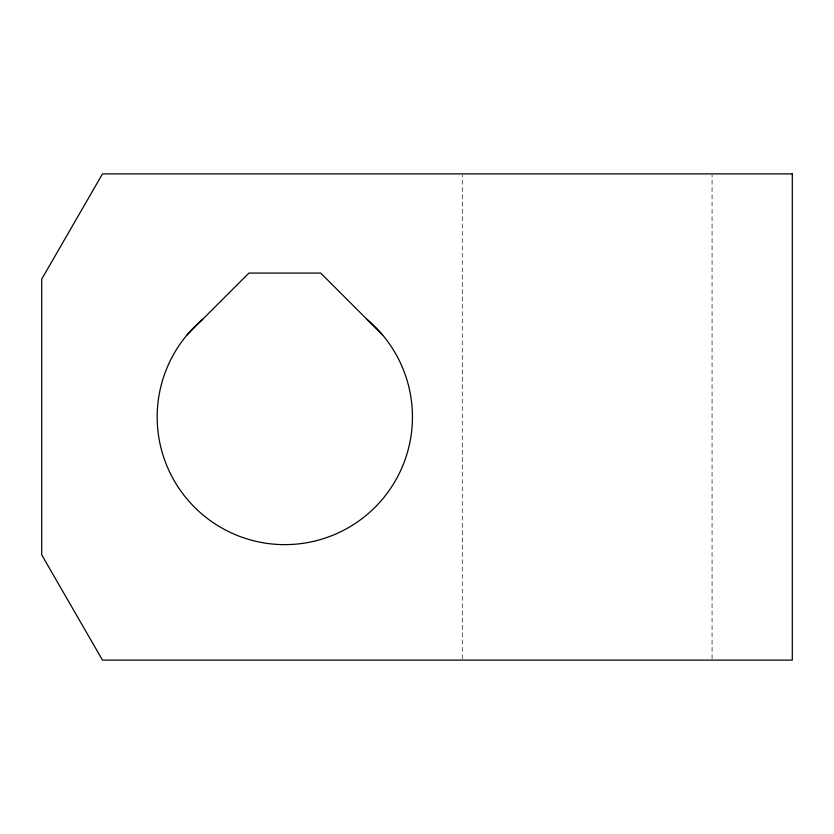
<?xml version="1.0" encoding="UTF-8"?>
<svg xmlns="http://www.w3.org/2000/svg" width="834" height="834" viewBox="0 0 834 834"><rect width="100%" height="100%" fill="white"/><g stroke="black" fill="none" stroke-linecap="round" stroke-linejoin="round"><path stroke-width="0.63" stroke-dasharray="4.17 3.13" d="M462.286 658.808L462.286 175.192M712.069 658.808L712.069 175.192"/><path stroke-width="1.25" d="M187.035 334.955L248.918 273.083L320.704 273.083L382.577 334.955M366.845 319.224A127.633 127.633 0 0 1 377.646 504.591A127.633 127.633 0 0 1 191.976 504.591A127.633 127.633 0 0 1 202.766 319.224M792.3 173.889L792.3 660.111L102.478 660.111L41.7 554.839L41.7 279.161L102.478 173.889L792.3 173.889"/></g></svg>
